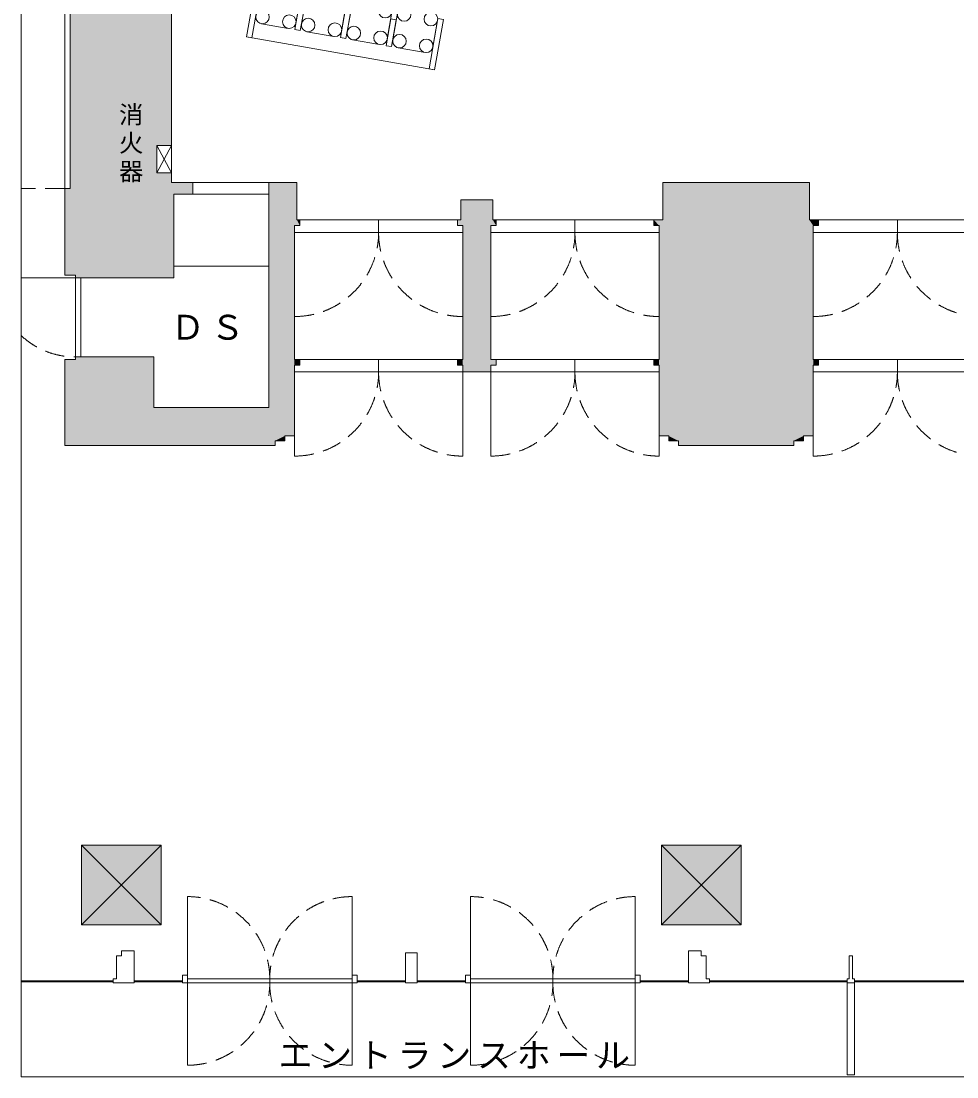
# Model space of a CAD drawing. Units: millimetres, scale not verified. Extents: x -7197 to 12668, y -4713 to 23723.
# Drawn here: x -7197 to 2454, y -4713 to 6179 of the extents above; entities that cross this region are included whole.
import ezdxf

# ---------------------------------------------------------------- set-up
doc = ezdxf.new("R2010")
doc.units = ezdxf.units.MM
doc.header["$LTSCALE"] = 100
doc.linetypes.add('DASHED2', pattern=[3, 2, -1])
doc.layers.add('0-0_0', color=9, linetype='Continuous')
doc.layers.add('0-9_Ｂ４版', color=7, linetype='Continuous')
for name, color, linetype, lineweight in [('0-1_STAGE', 7, 'Continuous', 15), ('0-5_客席フル', 7, 'Continuous', 15), ('0-8_Ａ４版', 7, 'Continuous', 15)]:
    doc.layers.add(name, color=color, linetype=linetype, lineweight=lineweight)
doc.styles.add('@ＭＳ ゴシック', font='')
doc.styles.add('ＭＳ ゴシック', font='')
doc.styles.add('ＭＳ 明朝', font='')
doc.styles.get('@ＭＳ ゴシック').set_extended_font_data('@MS Gothic')
doc.styles.get('ＭＳ ゴシック').set_extended_font_data('MS Gothic')
doc.styles.get('ＭＳ 明朝').set_extended_font_data('MS Mincho')

# ---------------------------------------------------------------- blocks, each defined once
blk = doc.blocks.new('４連椅子')
at = {"layer": '0-5_客席フル'}
for p, q in [((-1784, 70), (-1784, 350)), ((-1714, 420), (-1434, 420)), ((-1364, 350), (-1364, 70)), ((-1306, 70), (-1306, 350)), ((-1236, 420), (-956, 420)), ((-886, 350), (-886, 70)), ((-828, 70), (-828, 350)), ((-758, 420), (-478, 420)), ((-408, 350), (-408, 70)), ((-350, 70), (-350, 350)), ((-280, 420), (0, 420)), ((70, 350), (70, 70)), ((-1434, 0), (-1714, 0)), ((-956, 0), (-1236, 0)), ((-478, 0), (-758, 0)), ((0, 0), (-280, 0)), ((-1842, -160), (128, -160))]:
    blk.add_line(p, q, dxfattribs=at)
for points in [[(-1842, 370), (-1784, 370), (-1784, -160), (-1842, -160)], [(70, 370), (128, 370), (128, -160), (70, -160)], [(-1364, 280), (-1306, 280), (-1306, 0), (-1364, 0)], [(-886, 280), (-828, 280), (-828, 0), (-886, 0)], [(-408, 280), (-350, 280), (-350, 0), (-408, 0)]]:
    blk.add_lwpolyline(points, close=True, dxfattribs=at)
for centre in [(-1714, 350), (-1434, 350), (-1236, 350), (-956, 350), (-758, 350), (-478, 350), (-280, 350), (0, 350), (-1714, 70), (-1434, 70), (-1236, 70), (-956, 70), (-758, 70), (-478, 70), (-280, 70), (0, 70)]:
    blk.add_circle(centre, 70, dxfattribs=at)

msp = doc.modelspace()

# ---------------------------------------------------------------- linework, layer by layer
at = {"layer": '0-0_0'}
for points in [[(-6622.8, 15895.3), (-6692.8, 6660.3), (-6692.8, 4452.3)], [(-6622.8, 15895.3), (-6692.8, 4452.3), (-5797.8, 4894.3)], [(-6622.8, 15895.3), (-5797.8, 4894.3), (-5972.8, 7291.3)], [(-5797.8, 4894.3), (-5672.8, 7141.3), (-5972.8, 7291.3)], [(-5797.8, 4894.3), (-5647.8, 4894.3), (-5672.8, 7141.3)], [(-5647.8, 4894.3), (-5647.8, 7141.3), (-5672.8, 7141.3)], [(-6692.8, 4452.3), (-5797.8, 4614.3), (-5797.8, 4894.3)], [(-6692.8, 4452.3), (-5647.8, 4514.3), (-5647.8, 4614.3)], [(-6692.8, 4452.3), (-5647.8, 4614.3), (-5797.8, 4614.3)], [(-6692.8, 4452.3), (-5427.8, 4394.3), (-5647.8, 4514.3)], [(-5427.8, 4394.3), (-5427.8, 4514.3), (-5647.8, 4514.3)], [(-4352.8, 4129.3), (-4352.8, 4514.3), (-4642.8, 4514.3)], [(-4322.8, 4069.3), (-4352.8, 4129.3), (-4642.8, 4514.3)], [(-4377.8, 4069.3), (-4322.8, 4069.3), (-4642.8, 4514.3)], [(-4377.8, 4069.3), (-4642.8, 4514.3), (-4642.8, 2194.3)], [(932.2, 4129.3), (932.2, 4514.3), (-577.8, 4514.3)], [(932.2, 4129.3), (-577.8, 4514.3), (-577.8, 4129.3)], [(-6747.8, 4452.3), (-6747.8, 3557.3), (-6637.8, 3557.3)], [(-6692.8, 4452.3), (-6747.8, 4452.3), (-6637.8, 3557.3)], [(-6692.8, 4452.3), (-6637.8, 3557.3), (-5622.8, 4394.3)], [(-6692.8, 4452.3), (-5622.8, 4394.3), (-5427.8, 4394.3)], [(-6637.8, 3557.3), (-5622.8, 3532.3), (-5622.8, 4394.3)], [(-2332.8, 4129.3), (-2332.8, 4334.3), (-2662.8, 4334.3)], [(-2332.8, 4129.3), (-2662.8, 4334.3), (-2662.8, 4129.3)], [(-4642.8, 2194.3), (-4477.8, 1899.3), (-4377.8, 4069.3)], [(-4477.8, 1899.3), (-4377.8, 2629.3), (-4377.8, 4069.3)], [(-4322.8, 4069.3), (-4322.8, 4129.3), (-4352.8, 4129.3)], [(-2332.8, 4129.3), (-2697.8, 4129.3), (-2697.8, 4069.3)], [(-2332.8, 4129.3), (-2697.8, 4069.3), (-2642.8, 4069.3)], [(-2297.8, 4069.3), (-2332.8, 4129.3), (-2642.8, 4069.3)], [(-2642.8, 2629.3), (-2352.8, 2689.3), (-2352.8, 4069.3)], [(-2642.8, 2689.3), (-2642.8, 2629.3), (-2352.8, 4069.3)], [(-2642.8, 4069.3), (-2642.8, 2689.3), (-2352.8, 4069.3)], [(-2297.8, 4069.3), (-2297.8, 4129.3), (-2332.8, 4129.3)], [(-672.8, 4129.3), (-672.8, 4069.3), (-617.8, 4069.3)], [(932.2, 4129.3), (-672.8, 4129.3), (-617.8, 4069.3)], [(932.2, 4129.3), (-617.8, 4069.3), (-617.8, 2689.3)], [(972.2, 4069.3), (932.2, 4129.3), (-617.8, 2689.3)], [(972.2, 4069.3), (-617.8, 2689.3), (-517.8, 1899.3)], [(972.2, 4069.3), (-517.8, 1899.3), (-417.8, 1849.3)], [(972.2, 4069.3), (-417.8, 1849.3), (972.2, 2629.3)], [(1027.2, 4069.3), (1027.2, 4129.3), (932.2, 4129.3)], [(972.2, 4069.3), (1027.2, 4069.3), (932.2, 4129.3)], [(-6637.8, 3557.3), (-6637.8, 3532.3), (-5622.8, 3532.3)], [(-5827.8, 2714.3), (-6637.8, 2689.3), (-6747.8, 1799.3)], [(-5827.8, 2194.3), (-5827.8, 2714.3), (-6747.8, 1799.3)], [(-6637.8, 2689.3), (-6747.8, 2689.3), (-6747.8, 1799.3)], [(-5827.8, 2714.3), (-6637.8, 2714.3), (-6637.8, 2689.3)], [(-4477.8, 1899.3), (-4377.8, 1899.3), (-4377.8, 2629.3)], [(-4322.8, 2629.3), (-4322.8, 2689.3), (-4377.8, 2689.3)], [(-4377.8, 2629.3), (-4322.8, 2629.3), (-4377.8, 2689.3)], [(-2697.8, 2689.3), (-2697.8, 2629.3), (-2642.8, 2629.3)], [(-2642.8, 2689.3), (-2697.8, 2689.3), (-2642.8, 2629.3)], [(-2642.8, 2629.3), (-2297.8, 2629.3), (-2297.8, 2689.3)], [(-2642.8, 2629.3), (-2297.8, 2689.3), (-2352.8, 2689.3)], [(-2642.8, 2629.3), (-2642.8, 2559.3), (-2352.8, 2559.3)], [(-2642.8, 2629.3), (-2352.8, 2559.3), (-2352.8, 2629.3)], [(-672.8, 2689.3), (-672.8, 2629.3), (-617.8, 2629.3)], [(-617.8, 2689.3), (-672.8, 2689.3), (-617.8, 2629.3)], [(-617.8, 2689.3), (-617.8, 1899.3), (-517.8, 1899.3)], [(-417.8, 1849.3), (872.2, 1899.3), (972.2, 2629.3)], [(872.2, 1899.3), (972.2, 1899.3), (972.2, 2629.3)], [(1027.2, 2629.3), (1027.2, 2689.3), (972.2, 2689.3)], [(972.2, 2629.3), (1027.2, 2629.3), (972.2, 2689.3)], [(-5827.8, 2194.3), (-6747.8, 1799.3), (-4477.8, 1899.3)], [(-4642.8, 2194.3), (-5827.8, 2194.3), (-4477.8, 1899.3)], [(-6747.8, 1799.3), (-4577.8, 1849.3), (-4477.8, 1899.3)], [(-4577.8, 1849.3), (-4477.8, 1849.3), (-4477.8, 1899.3)], [(-517.8, 1899.3), (-517.8, 1849.3), (-417.8, 1849.3)], [(-417.8, 1849.3), (772.2, 1849.3), (872.2, 1899.3)], [(772.2, 1849.3), (872.2, 1849.3), (872.2, 1899.3)], [(-6747.8, 1799.3), (-4577.8, 1799.3), (-4577.8, 1849.3)], [(-417.8, 1799.3), (772.2, 1799.3), (772.2, 1849.3)], [(-417.8, 1849.3), (-417.8, 1799.3), (772.2, 1849.3)], [(-6572.8, -2322.7), (-5752.8, -2322.7), (-6572.8, -3142.7), (-5752.8, -3142.7)], [(-592.8, -2322.7), (-592.8, -3142.7), (227.2, -2322.7), (227.2, -3142.7)]]:
    msp.add_solid(points, dxfattribs=at)
at = {"layer": '0-1_STAGE'}
for p, q in [((-5647.8, 4894.3), (-5797.8, 4614.3)), ((-5797.8, 4894.3), (-5647.8, 4614.3)), ((-4642.8, 3652.3), (-4642.8, 4514.3)), ((-4352.8, 4514.3), (-4352.8, 4129.3)), ((932.2, 4514.3), (-577.8, 4514.3)), ((-577.8, 4514.3), (-577.8, 4129.3)), ((932.2, 4514.3), (932.2, 4129.3)), ((-2332.8, 4334.3), (-2662.8, 4334.3)), ((-2662.8, 4334.3), (-2662.8, 4129.3)), ((-2332.8, 4334.3), (-2332.8, 4129.3)), ((-4377.8, 4069.3), (-4377.8, 2689.3)), ((-4322.8, 4129.3), (-4352.8, 4129.3)), ((-4322.8, 4069.3), (-4352.8, 4069.3)), ((-3510.3, 4129.3), (-3510.3, 3999.3)), ((-2662.8, 4129.3), (-2697.8, 4129.3)), ((-2697.8, 4069.3), (-2667.8, 4069.3)), ((-2642.8, 4069.3), (-2642.8, 2689.3)), ((-2352.8, 4069.3), (-2352.8, 2689.3)), ((-2332.8, 4129.3), (-2297.8, 4129.3)), ((-2297.8, 4069.3), (-2327.8, 4069.3)), ((-1485.3, 4129.3), (-1485.3, 3999.3)), ((-577.8, 4129.3), (-672.8, 4129.3)), ((-672.8, 4069.3), (-642.8, 4069.3)), ((-617.8, 4069.3), (-617.8, 2689.3)), ((932.2, 4129.3), (1027.2, 4129.3)), ((972.2, 4069.3), (972.2, 2689.3)), ((1027.2, 4069.3), (997.2, 4069.3)), ((1839.7, 4129.3), (1839.7, 3999.3)), ((-4642.8, 3652.3), (-4642.8, 2194.3)), ((-6637.8, 3532.3), (-7195.8, 3532.3)), ((-4377.8, 2689.3), (-4322.8, 2689.3)), ((-2642.8, 2689.3), (-2697.8, 2689.3)), ((-2352.8, 2689.3), (-2297.8, 2689.3)), ((-617.8, 2689.3), (-672.8, 2689.3)), ((972.2, 2689.3), (1027.2, 2689.3)), ((-4377.8, 2559.3), (-4377.8, 1691.8)), ((-2642.8, 2559.3), (-2642.8, 1691.8)), ((-2352.8, 2559.3), (-2352.8, 1691.8)), ((-617.8, 2559.3), (-617.8, 1899.3)), ((-617.8, 2559.3), (-617.8, 1691.8)), ((972.2, 2559.3), (972.2, 1899.3)), ((972.2, 2559.3), (972.2, 1691.8)), ((-617.8, 1899.3), (-517.8, 1899.3)), ((-517.8, 1899.3), (-517.8, 1849.3)), ((972.2, 1899.3), (872.2, 1899.3)), ((-417.8, 1799.3), (772.2, 1799.3)), ((-6572.8, -2322.7), (-5752.8, -3142.7)), ((-5752.8, -2322.7), (-6572.8, -3142.7)), ((-592.8, -2322.7), (227.2, -3142.7)), ((227.2, -2322.7), (-592.8, -3142.7)), ((-5482.8, -3702.7), (-5482.8, -2852.7)), ((-3782.8, -3702.7), (-3782.8, -2852.7)), ((-2562.8, -3702.7), (-2562.8, -2852.7)), ((-862.8, -3702.7), (-862.8, -2852.7)), ((-4632.8, -3702.7), (-4632.8, -3742.7)), ((-1712.8, -3702.7), (-1712.8, -3742.7)), ((-5482.8, -3742.7), (-5482.8, -4592.7)), ((-3782.8, -3742.7), (-3782.8, -4592.7)), ((-2562.8, -3742.7), (-2562.8, -4592.7)), ((-862.8, -3742.7), (-862.8, -4592.7)), ((1322.2, -3742.7), (1322.2, -4692.7)), ((1397.2, -3742.7), (1397.2, -4692.7))]:
    msp.add_line(p, q, dxfattribs=at)
at = {"layer": '0-1_STAGE', "linetype": 'DASHED2'}
msp.add_line((-6747.8, 4452.3), (-7195.8, 4452.3), dxfattribs=at)
at = {"layer": '0-1_STAGE'}
for points in [[(-5647.8, 21053.3), (-5647.8, 4514.3), (-4352.8, 4514.3)], [(-5917.8, 9351.3), (-5647.8, 8366.3), (-5917.8, 7381.3), (-5972.8, 7381.3), (-5972.8, 7291.3), (-5672.8, 7291.3), (-5672.8, 7141.3), (-5647.8, 7141.3), (-5647.8, 4514.3), (-5427.8, 4514.3), (-5427.8, 4394.3), (-5622.8, 4394.3), (-5622.8, 3532.3), (-6637.8, 3532.3), (-6637.8, 3557.3), (-6747.8, 3557.3), (-6747.8, 4452.3), (-6692.8, 4452.3), (-6692.8, 6660.3), (-6747.8, 6660.3), (-6747.8, 15635.3)], [(-6637.8, 3532.3), (-6637.8, 3557.3), (-6747.8, 3557.3), (-6747.8, 4452.3)], [(-5427.8, 4394.3), (-5622.8, 4394.3), (-5622.8, 3652.3)], [(-6582.8, 3532.3), (-5622.8, 3532.3), (-5622.8, 3652.3), (-4642.8, 3652.3)], [(-6747.8, 1799.3), (-6747.8, 2689.3), (-6637.8, 2689.3), (-6637.8, 2714.3)], [(-6582.8, 2714.3), (-5827.8, 2714.3), (-5827.8, 2194.3), (-4642.8, 2194.3)], [(-4377.8, 2559.3), (-4377.8, 1899.3), (-4477.8, 1899.3), (-4477.8, 1849.3), (-4577.8, 1849.3), (-4577.8, 1799.3), (-6747.8, 1799.3)], [(872.2, 1899.3), (872.2, 1849.3), (772.2, 1849.3), (772.2, 1799.3)], [(-517.8, 1849.3), (-417.8, 1849.3), (-417.8, 1799.3)], [(1362.2, -4692.7), (1397.2, -4692.7), (1397.2, -3742.7), (1322.2, -3742.7), (1322.2, -4692.7), (1397.2, -4692.7)]]:
    msp.add_lwpolyline(points, dxfattribs=at)
for points in [[(-6747.8, 6660.3), (-6692.8, 6660.3), (-6692.8, 4452.3), (-6747.8, 4452.3)], [(-5797.8, 4894.3), (-5647.8, 4894.3), (-5647.8, 4614.3), (-5797.8, 4614.3)], [(-6637.8, 2689.3), (-6637.8, 2714.3), (-5827.8, 2714.3), (-5827.8, 2194.3), (-4642.8, 2194.3), (-4642.8, 4514.3), (-4352.8, 4514.3), (-4352.8, 4129.3), (-4322.8, 4129.3), (-4322.8, 4069.3), (-4377.8, 4069.3), (-4377.8, 2689.3), (-4322.8, 2689.3), (-4322.8, 2629.3), (-4377.8, 2629.3), (-4377.8, 1899.3), (-4477.8, 1899.3), (-4477.8, 1849.3), (-4577.8, 1849.3), (-4577.8, 1799.3), (-6747.8, 1799.3), (-6747.8, 2689.3)], [(-5427.8, 4514.3), (-4642.8, 4514.3), (-4642.8, 4394.3), (-5427.8, 4394.3)], [(-417.8, 1799.3), (-417.8, 1849.3), (-517.8, 1849.3), (-517.8, 1899.3), (-617.8, 1899.3), (-617.8, 2629.3), (-672.8, 2629.3), (-672.8, 2689.3), (-617.8, 2689.3), (-617.8, 4069.3), (-672.8, 4069.3), (-672.8, 4129.3), (-577.8, 4129.3), (-577.8, 4514.3), (932.2, 4514.3), (932.2, 4129.3), (1027.2, 4129.3), (1027.2, 4069.3), (972.2, 4069.3), (972.2, 2689.3), (1027.2, 2689.3), (1027.2, 2629.3), (972.2, 2629.3), (972.2, 1899.3), (872.2, 1899.3), (872.2, 1849.3), (772.2, 1849.3), (772.2, 1799.3)], [(-5622.8, 4394.3), (-4642.8, 4394.3), (-4642.8, 3652.3), (-5622.8, 3652.3)], [(-2642.8, 2559.3), (-2642.8, 2629.3), (-2697.8, 2629.3), (-2697.8, 2689.3), (-2642.8, 2689.3), (-2642.8, 4069.3), (-2697.8, 4069.3), (-2697.8, 4129.3), (-2662.8, 4129.3), (-2662.8, 4334.3), (-2332.8, 4334.3), (-2332.8, 4129.3), (-2297.8, 4129.3), (-2297.8, 4069.3), (-2352.8, 4069.3), (-2352.8, 2689.3), (-2297.8, 2689.3), (-2297.8, 2629.3), (-2352.8, 2629.3), (-2352.8, 2559.3)], [(-4377.8, 3999.3), (-4377.8, 4069.3), (-4322.8, 4069.3), (-4322.8, 4129.3), (-3510.3, 4129.3), (-3510.3, 3999.3)], [(-2642.8, 3999.3), (-2642.8, 4069.3), (-2697.8, 4069.3), (-2697.8, 4129.3), (-3510.3, 4129.3), (-3510.3, 3999.3)], [(-2352.8, 3999.3), (-2352.8, 4069.3), (-2297.8, 4069.3), (-2297.8, 4129.3), (-1485.3, 4129.3), (-1485.3, 3999.3)], [(-617.8, 3999.3), (-617.8, 4069.3), (-672.8, 4069.3), (-672.8, 4129.3), (-1485.3, 4129.3), (-1485.3, 3999.3)], [(972.2, 3999.3), (972.2, 4069.3), (1027.2, 4069.3), (1027.2, 4129.3), (1839.7, 4129.3), (1839.7, 3999.3)], [(2707.2, 3999.3), (2707.2, 4069.3), (2652.2, 4069.3), (2652.2, 4129.3), (1839.7, 4129.3), (1839.7, 3999.3)], [(-6637.8, 3532.3), (-6582.8, 3532.3), (-6582.8, 2714.3), (-6637.8, 2714.3)], [(-4377.8, 2559.3), (-4377.8, 2629.3), (-4322.8, 2629.3), (-4322.8, 2689.3), (-3510.3, 2689.3), (-3510.3, 2559.3)], [(-2642.8, 2559.3), (-2642.8, 2629.3), (-2697.8, 2629.3), (-2697.8, 2689.3), (-3510.3, 2689.3), (-3510.3, 2559.3)], [(-2352.8, 2559.3), (-2352.8, 2629.3), (-2297.8, 2629.3), (-2297.8, 2689.3), (-1485.3, 2689.3), (-1485.3, 2559.3)], [(-617.8, 2559.3), (-617.8, 2629.3), (-672.8, 2629.3), (-672.8, 2689.3), (-1485.3, 2689.3), (-1485.3, 2559.3)], [(972.2, 2559.3), (972.2, 2629.3), (1027.2, 2629.3), (1027.2, 2689.3), (1839.7, 2689.3), (1839.7, 2559.3)], [(2707.2, 2559.3), (2707.2, 2629.3), (2652.2, 2629.3), (2652.2, 2689.3), (1839.7, 2689.3), (1839.7, 2559.3)], [(-6572.8, -2322.7), (-5752.8, -2322.7), (-5752.8, -3142.7), (-6572.8, -3142.7)], [(-592.8, -2322.7), (227.2, -2322.7), (227.2, -3142.7), (-592.8, -3142.7)], [(-6247.8, -3742.7), (-6247.8, -3702.7), (-6212.8, -3702.7), (-6212.8, -3462.7), (-6162.8, -3462.7), (-6162.8, -3412.7), (-6032.8, -3412.7), (-6032.8, -3742.7)], [(-3232.8, -3432.7), (-3112.8, -3432.7), (-3112.8, -3742.7), (-3232.8, -3742.7)], [(-97.8, -3742.7), (-97.8, -3702.7), (-132.8, -3702.7), (-132.8, -3462.7), (-182.8, -3462.7), (-182.8, -3412.7), (-312.8, -3412.7), (-312.8, -3742.7)], [(1322.2, -3742.7), (1322.2, -3702.7), (1342.2, -3702.7), (1342.2, -3462.7), (1377.2, -3462.7), (1377.2, -3702.7), (1397.2, -3702.7), (1397.2, -3742.7)], [(-5532.8, -3662.7), (-5482.8, -3662.7), (-5482.8, -3742.7), (-5532.8, -3742.7)], [(-5482.8, -3702.7), (-3782.8, -3702.7), (-3782.8, -3742.7), (-5482.8, -3742.7)], [(-3782.8, -3662.7), (-3732.8, -3662.7), (-3732.8, -3742.7), (-3782.8, -3742.7)], [(-2612.8, -3662.7), (-2562.8, -3662.7), (-2562.8, -3742.7), (-2612.8, -3742.7)], [(-2562.8, -3702.7), (-862.8, -3702.7), (-862.8, -3742.7), (-2562.8, -3742.7)], [(-862.8, -3662.7), (-812.8, -3662.7), (-812.8, -3742.7), (-862.8, -3742.7)], [(-7195.8, -3722.7), (-6247.8, -3722.7), (-6247.8, -3732.7), (-7195.8, -3732.7)], [(-6032.8, -3722.7), (-5532.8, -3722.7), (-5532.8, -3732.7), (-6032.8, -3732.7)], [(-3732.8, -3722.7), (-3232.8, -3722.7), (-3232.8, -3732.7), (-3732.8, -3732.7)], [(-3112.8, -3722.7), (-2612.8, -3722.7), (-2612.8, -3732.7), (-3112.8, -3732.7)], [(-812.8, -3722.7), (-312.8, -3722.7), (-312.8, -3732.7), (-812.8, -3732.7)], [(-97.8, -3722.7), (1322.2, -3722.7), (1322.2, -3732.7), (-97.8, -3732.7)], [(1397.2, -3722.7), (2817.2, -3722.7), (2817.2, -3732.7), (1397.2, -3732.7)]]:
    msp.add_lwpolyline(points, close=True, dxfattribs=at)
at = {"layer": '0-1_STAGE', "linetype": 'DASHED2'}
for centre, radius, start, end in [((-4377.8, 3999.3), 867.5, 270, 0), ((-2642.8, 3999.3), 867.5, 180, 270), ((-2352.8, 3999.3), 867.5, 270, 0), ((-617.8, 3999.3), 867.5, 180, 270), ((972.2, 3999.3), 867.5, 270, 0), ((2707.2, 3999.3), 867.5, 180, 270), ((-6637.8, 3532.3), 818, 226.8716, 270), ((-4377.8, 2559.3), 867.5, 270, 0), ((-2642.8, 2559.3), 867.5, 180, 270), ((-2352.8, 2559.3), 867.5, 270, 0), ((-617.8, 2559.3), 867.5, 180, 270), ((972.2, 2559.3), 867.5, 270, 0), ((2707.2, 2559.3), 867.5, 180, 270), ((-5482.8, -3702.7), 850, 0, 90), ((-3782.8, -3702.7), 850, 90, 180), ((-2562.8, -3702.7), 850, 0, 90), ((-862.8, -3702.7), 850, 90, 180), ((-5482.8, -3742.7), 850, 270, 0), ((-3782.8, -3742.7), 850, 180, 270), ((-2562.8, -3742.7), 850, 270, 0), ((-862.8, -3742.7), 850, 180, 270)]:
    msp.add_arc(centre, radius, start, end, dxfattribs=at)
at = {"layer": '0-8_Ａ４版'}
msp.add_line((12667.5, -4712.7), (-7195.8, -4712.7), dxfattribs=at)
msp.add_lwpolyline([(-7195.8, -4712.7), (-7195.8, 22723.3), (12667.5, 22723.3)], dxfattribs=at)

# ---------------------------------------------------------------- block references
at = {"layer": '0-5_客席フル', "rotation": 350}
msp.add_blockref('４連椅子', (-3031.5, 5855), dxfattribs=at)

# ---------------------------------------------------------------- texts
at = {"layer": '0-1_STAGE', "insert": (-6180.1, 5343), "char_height": 183.3, "attachment_point": 7, "rotation": 270, "style": '@ＭＳ ゴシック'}
msp.add_mtext('\\T1.17;消火器', dxfattribs=at)
at = {"layer": '0-1_STAGE', "insert": (-5653.9, 2888), "char_height": 256.6, "attachment_point": 7, "style": 'ＭＳ ゴシック'}
msp.add_mtext('\\T1.17;ＤＳ', dxfattribs=at)
at = {"layer": '0-9_Ｂ４版', "insert": (-4543.4, -4631.6), "char_height": 256.6, "attachment_point": 7, "style": 'ＭＳ 明朝'}
msp.add_mtext('\\T1.17;エントランスホール', dxfattribs=at)

doc.saveas('drawing.dxf')
